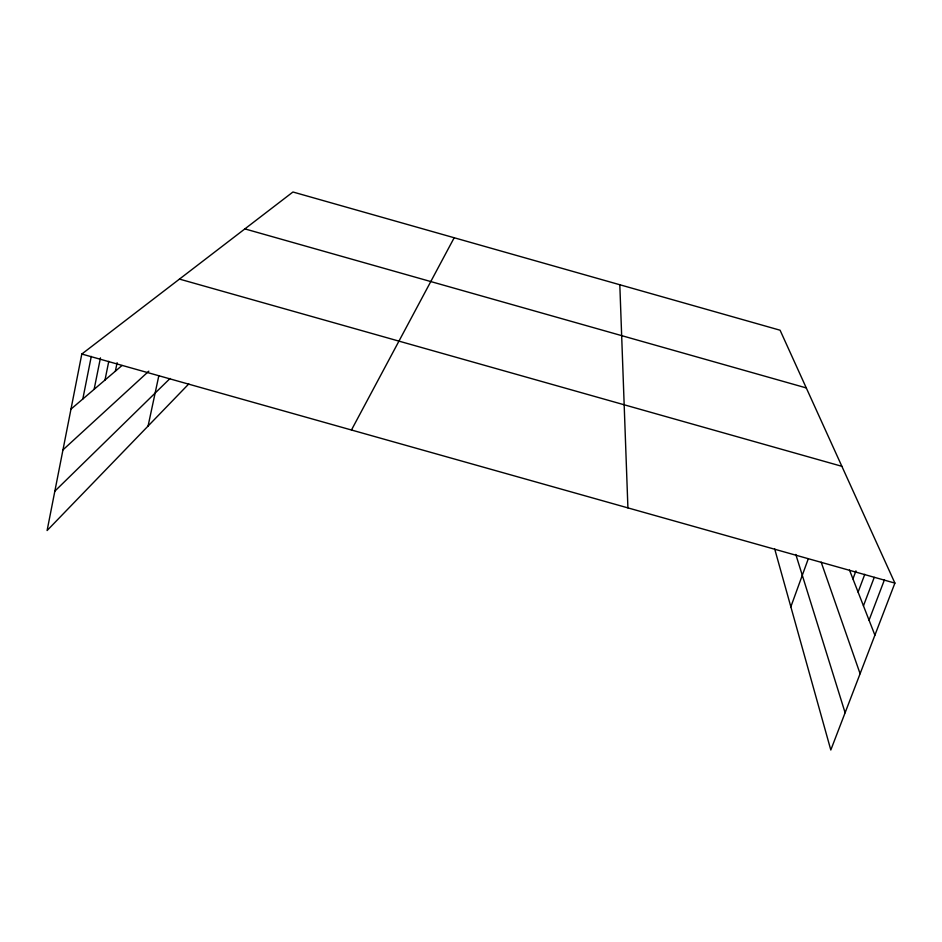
<?xml version="1.0" encoding="UTF-8"?>
<svg xmlns="http://www.w3.org/2000/svg" width="942" height="942" viewBox="0 0 942 942"><rect width="100%" height="100%" fill="white"/><g stroke="black" fill="none" stroke-linecap="round" stroke-linejoin="round"><path stroke-width="1.41" d="M774.713 549.009L830.809 749.997L894.9 583.098L780.082 330.218L292.95 192.003L81.813 354.039L47.1 530.534L188.777 383.936M82.814 399.008L91.28 356.406M94.129 389.329L100.453 357.878M104.986 380.062L108.777 361.328M115.383 371.183L117.114 362.694M148.082 426.043L158.786 375.929M790.844 606.813L808.248 558.889M852.946 578.906L855.96 570.852M858.091 592.094L864.78 574.314M863.449 605.836L874.235 577.375M869.054 620.189L884.432 579.848M351.46 429.999L454.185 237.749M54.848 491.159L170.078 378.46M62.961 449.887L148.824 371.172M70.98 409.122L122.024 365.496M179.475 279.091L841.877 466.314M81.813 354.039L894.9 583.098M244.873 228.894L806.281 387.927M849.484 570.051L874.906 635.179M821.165 562.15L860.105 673.718M795.802 554.449L845.115 712.753M619.812 284.743L627.914 507.879"/></g></svg>
